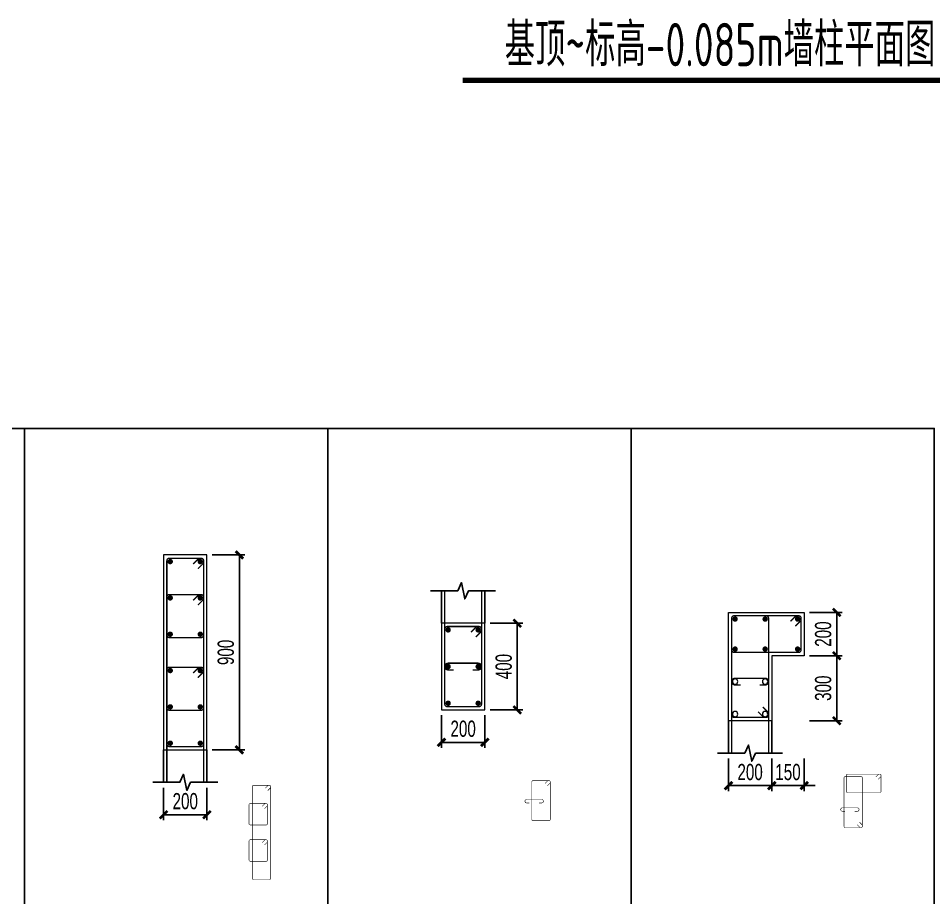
# Model space of a CAD drawing. Extents: x 393367 to 3005760, y 4998 to 826018.
# Drawn here: x 2366428 to 2383334, y 544292 to 560537 of the extents above; entities that cross this region are included whole.
import ezdxf

# ---------------------------------------------------------------- set-up
doc = ezdxf.new("R2010")
doc.units = 0
doc.header["$LTSCALE"] = 1000
doc.layers.get('0').update_dxf_attribs({"linetype": 'CONTINUOUS'})
doc.layers.get('Defpoints').update_dxf_attribs({"linetype": 'CONTINUOUS'})
for name, color, linetype, lineweight in [('link', 6, 'CONTINUOUS', 18), ('outline', 7, 'CONTINUOUS', 18), ('REIN', 1, 'CONTINUOUS', 18)]:
    doc.layers.add(name, color=color, linetype=linetype, lineweight=lineweight)
for name, color, linetype in [('link-墙筋', 6, 'CONTINUOUS'), ('outline-pdx', 7, 'CONTINUOUS'), ('PUB_TEXT', 7, 'CONTINUOUS'), ('TAB', 7, 'CONTINUOUS'), ('z-详图标注', 3, 'CONTINUOUS')]:
    doc.layers.add(name, color=color, linetype=linetype)
doc.styles.add('BW_Dim', font='Bweng.shx', dxfattribs={"width": 0.7, "bigfont": 'hztxt.shx'})
doc.styles.add('TSSD_Rein', font='Tssdeng.shx', dxfattribs={"width": 0.7, "bigfont": 'hztxt.shx'})
doc.dimstyles.new('Cyz_25_100', dxfattribs={"dimtxt": 300, "dimasz": 100, "dimexe": 100, "dimexo": 100, "dimgap": 100, "dimtad": 1, "dimdec": 0, "dimlfac": 0.25, "dimzin": 0, "dimdsep": 46, "dimtxsty": 'BW_Dim', "dimblk": '_bwk', "dimcen": 0, "dimclrt": 7, "dimadec": 0, "dimazin": 0, "dimtfac": 1, "dimtdec": 0, "dimtix": 1, "dimtmove": 2, "dimatfit": 0, "dimfxl": 1, "dimtolj": 1, "dimtzin": 0, "dimarcsym": 0})

# ---------------------------------------------------------------- blocks, each defined once
blk = doc.blocks.new('_bwk')
blk.add_line((-1, 0), (0, 0))
at = {"const_width": 0.5}
blk.add_lwpolyline([(-0.7, -0.7), (0.7, 0.7)], dxfattribs=at)
blk = doc.blocks.new('*D2699')
at = {"layer": 'Defpoints', "color": 0}
for p in [(2375043, 549362), (2375643, 549362), (2375043, 547762)]:
    blk.add_point(p, dxfattribs=at)
at = {"layer": 'z-详图标注', "color": 0, "lineweight": -2}
for p, q in [((2375143, 549362), (2375743, 549362)), ((2375643, 547862), (2375643, 549262)), ((2375143, 547762), (2375743, 547762))]:
    blk.add_line(p, q, dxfattribs=at)
at = {"layer": 'z-详图标注', "color": 0, "lineweight": -2, "xscale": 100, "yscale": 100, "zscale": 100}
for p, rotation in [((2375643, 549362), 90), ((2375643, 547762), 270)]:
    blk.add_blockref('_bwk', p, dxfattribs=dict(at, rotation=rotation))
at = {"layer": 'z-详图标注', "color": 7, "insert": (2375393, 548562), "char_height": 300, "attachment_point": 5, "rotation": 90, "style": 'BW_Dim'}
blk.add_mtext('\\A1;400', dxfattribs=at)
blk = doc.blocks.new('*D2700')
at = {"layer": 'Defpoints', "color": 0}
for p in [(2374243, 547762), (2375043, 547762), (2375043, 547162)]:
    blk.add_point(p, dxfattribs=at)
at = {"layer": 'z-详图标注', "color": 0, "lineweight": -2}
for p, q in [((2374243, 547662), (2374243, 547062)), ((2375043, 547662), (2375043, 547062)), ((2374343, 547162), (2374943, 547162))]:
    blk.add_line(p, q, dxfattribs=at)
at = {"layer": 'z-详图标注', "color": 0, "lineweight": -2, "xscale": 100, "yscale": 100, "zscale": 100, "rotation": 180}
blk.add_blockref('_bwk', (2374243, 547162), dxfattribs=at)
at = {"layer": 'z-详图标注', "color": 0, "lineweight": -2, "xscale": 100, "yscale": 100, "zscale": 100}
blk.add_blockref('_bwk', (2375043, 547162), dxfattribs=at)
at = {"layer": 'z-详图标注', "color": 7, "insert": (2374643, 547412), "char_height": 300, "attachment_point": 5, "style": 'BW_Dim'}
blk.add_mtext('\\A1;200', dxfattribs=at)
blk = doc.blocks.new('*D2701')
at = {"layer": 'Defpoints', "color": 0}
for p in [(2380943, 548762), (2381543, 548762), (2380943, 547562)]:
    blk.add_point(p, dxfattribs=at)
at = {"layer": 'z-详图标注', "color": 0, "lineweight": -2}
for p, q in [((2381043, 548762), (2381643, 548762)), ((2381543, 547662), (2381543, 548662)), ((2381043, 547562), (2381643, 547562))]:
    blk.add_line(p, q, dxfattribs=at)
at = {"layer": 'z-详图标注', "color": 0, "lineweight": -2, "xscale": 100, "yscale": 100, "zscale": 100}
for p, rotation in [((2381543, 548762), 90), ((2381543, 547562), 270)]:
    blk.add_blockref('_bwk', p, dxfattribs=dict(at, rotation=rotation))
at = {"layer": 'z-详图标注', "color": 7, "insert": (2381293, 548162), "char_height": 300, "attachment_point": 5, "rotation": 90, "style": 'BW_Dim'}
blk.add_mtext('\\A1;300', dxfattribs=at)
blk = doc.blocks.new('*D2702')
at = {"layer": 'Defpoints', "color": 0}
for p in [(2380943, 549562), (2381543, 549562), (2380943, 548762)]:
    blk.add_point(p, dxfattribs=at)
at = {"layer": 'z-详图标注', "color": 0, "lineweight": -2}
for p, q in [((2381043, 549562), (2381643, 549562)), ((2381543, 548862), (2381543, 549462)), ((2381043, 548762), (2381643, 548762))]:
    blk.add_line(p, q, dxfattribs=at)
at = {"layer": 'z-详图标注', "color": 0, "lineweight": -2, "xscale": 100, "yscale": 100, "zscale": 100}
for p, rotation in [((2381543, 549562), 90), ((2381543, 548762), 270)]:
    blk.add_blockref('_bwk', p, dxfattribs=dict(at, rotation=rotation))
at = {"layer": 'z-详图标注', "color": 7, "insert": (2381293, 549162), "char_height": 300, "attachment_point": 5, "rotation": 90, "style": 'BW_Dim'}
blk.add_mtext('\\A1;200', dxfattribs=at)
blk = doc.blocks.new('*D2703')
at = {"layer": 'Defpoints', "color": 0}
for p in [(2379543, 546962), (2380343, 546962), (2380343, 546362)]:
    blk.add_point(p, dxfattribs=at)
at = {"layer": 'z-详图标注', "color": 0, "lineweight": -2}
for p, q in [((2379543, 546862), (2379543, 546262)), ((2380343, 546862), (2380343, 546262)), ((2379643, 546362), (2380243, 546362))]:
    blk.add_line(p, q, dxfattribs=at)
at = {"layer": 'z-详图标注', "color": 0, "lineweight": -2, "xscale": 100, "yscale": 100, "zscale": 100, "rotation": 180}
blk.add_blockref('_bwk', (2379543, 546362), dxfattribs=at)
at = {"layer": 'z-详图标注', "color": 0, "lineweight": -2, "xscale": 100, "yscale": 100, "zscale": 100}
blk.add_blockref('_bwk', (2380343, 546362), dxfattribs=at)
at = {"layer": 'z-详图标注', "color": 7, "insert": (2379943, 546612), "char_height": 300, "attachment_point": 5, "style": 'BW_Dim'}
blk.add_mtext('\\A1;200', dxfattribs=at)
blk = doc.blocks.new('*D2704')
at = {"layer": 'Defpoints', "color": 0}
for p in [(2380343, 546962), (2380943, 546962), (2380943, 546362)]:
    blk.add_point(p, dxfattribs=at)
at = {"layer": 'z-详图标注', "color": 0, "lineweight": -2}
for p, q in [((2380343, 546862), (2380343, 546262)), ((2380943, 546862), (2380943, 546262)), ((2380243, 546362), (2380143, 546362)), ((2380343, 546362), (2380943, 546362)), ((2381043, 546362), (2381143, 546362))]:
    blk.add_line(p, q, dxfattribs=at)
at = {"layer": 'z-详图标注', "color": 0, "lineweight": -2, "xscale": 100, "yscale": 100, "zscale": 100}
blk.add_blockref('_bwk', (2380343, 546362), dxfattribs=at)
at = {"layer": 'z-详图标注', "color": 0, "lineweight": -2, "xscale": 100, "yscale": 100, "zscale": 100, "rotation": 180}
blk.add_blockref('_bwk', (2380943, 546362), dxfattribs=at)
at = {"layer": 'z-详图标注', "color": 7, "insert": (2380643, 546612), "char_height": 300, "attachment_point": 5, "style": 'BW_Dim'}
blk.add_mtext('\\A1;150', dxfattribs=at)
blk = doc.blocks.new('*D2737')
at = {"layer": 'Defpoints', "color": 0}
for p in [(2369911, 550624), (2370511, 550624), (2369911, 547024)]:
    blk.add_point(p, dxfattribs=at)
at = {"layer": 'z-详图标注', "color": 0, "lineweight": -2}
for p, q in [((2370011, 550624), (2370611, 550624)), ((2370511, 547124), (2370511, 550524)), ((2370011, 547024), (2370611, 547024))]:
    blk.add_line(p, q, dxfattribs=at)
at = {"layer": 'z-详图标注', "color": 0, "lineweight": -2, "xscale": 100, "yscale": 100, "zscale": 100}
for p, rotation in [((2370511, 550624), 90), ((2370511, 547024), 270)]:
    blk.add_blockref('_bwk', p, dxfattribs=dict(at, rotation=rotation))
at = {"layer": 'z-详图标注', "color": 7, "insert": (2370261, 548824), "char_height": 300, "attachment_point": 5, "rotation": 90, "style": 'BW_Dim'}
blk.add_mtext('\\A1;900', dxfattribs=at)
blk = doc.blocks.new('*D2738')
at = {"layer": 'Defpoints', "color": 0}
for p in [(2369111, 546424), (2369911, 546424), (2369911, 545824)]:
    blk.add_point(p, dxfattribs=at)
at = {"layer": 'z-详图标注', "color": 0, "lineweight": -2}
for p, q in [((2369111, 546324), (2369111, 545724)), ((2369911, 546324), (2369911, 545724)), ((2369211, 545824), (2369811, 545824))]:
    blk.add_line(p, q, dxfattribs=at)
at = {"layer": 'z-详图标注', "color": 0, "lineweight": -2, "xscale": 100, "yscale": 100, "zscale": 100, "rotation": 180}
blk.add_blockref('_bwk', (2369111, 545824), dxfattribs=at)
at = {"layer": 'z-详图标注', "color": 0, "lineweight": -2, "xscale": 100, "yscale": 100, "zscale": 100}
blk.add_blockref('_bwk', (2369911, 545824), dxfattribs=at)
at = {"layer": 'z-详图标注', "color": 7, "insert": (2369511, 546074), "char_height": 300, "attachment_point": 5, "style": 'BW_Dim'}
blk.add_mtext('\\A1;200', dxfattribs=at)

msp = doc.modelspace()

# ---------------------------------------------------------------- linework, layer by layer
at = {"layer": 'link', "color": 1}
for points, const_width in [([(2369656.52124, 550457.71703), (2369748.44513, 550549.64091, -0.1989123674), (2369782.38625, 550563.69979), (2369802.89235, 550563.69979, -0.4142135623), (2369850.89235, 550515.69979), (2369850.89235, 547131.69979, -0.4142135624), (2369802.89235, 547083.69979), (2369218.89235, 547083.69979, -0.4142135623), (2369170.89235, 547131.69979), (2369170.89235, 550515.69979, -0.4142135624), (2369218.89235, 550563.69979), (2369802.89235, 550563.69979, -0.4142135623), (2369850.89235, 550515.69979), (2369850.89235, 550495.19369, -0.1989123674), (2369836.83347, 550461.25256), (2369744.90959, 550369.32868)], 25), ([(2380777.39952, 549307.75164), (2380869.32307, 549399.67586, 0.1989123674), (2380883.38182, 549433.61704), (2380883.38174, 549454.12313, 0.4142135624), (2380835.38156, 549502.12296), (2379651.38264, 549502.11859, 0.414212481), (2379603.38282, 549454.11859), (2379603.38282, 548870.11859, 0.4142146437), (2379651.38299, 548822.11859), (2380835.38407, 548822.12296, 0.4142135624), (2380883.3839, 548870.12313), (2380883.38174, 549454.12313, 0.4142135624), (2380835.38156, 549502.12296), (2380814.87547, 549502.12288, 0.1989123674), (2380780.93439, 549488.06388), (2380689.01085, 549396.13966)], 25), ([(2380089.01171, 547728.1039), (2380180.9356, 547636.18002, 0.1989123674), (2380214.87672, 547622.12114), (2380235.38282, 547622.12114, 0.4142135624), (2380283.38282, 547670.12114), (2380283.38282, 549454.12074, 0.4142146437), (2380235.38264, 549502.12074), (2379651.38264, 549502.11859, 0.414212481), (2379603.38282, 549454.11859), (2379603.38282, 547670.12114, 0.4142135624), (2379651.38282, 547622.12114), (2380235.38282, 547622.12114, 0.4142135624), (2380283.38282, 547670.12114), (2380283.38282, 547690.62724, 0.1989123674), (2380269.32394, 547724.56836), (2380177.40006, 547816.49224)], 25), ([(2374789.01245, 549196.13949), (2374880.93633, 549288.06337, -0.1989123674), (2374914.87746, 549302.12225), (2374935.38356, 549302.12225, -0.4142135624), (2374983.38356, 549254.12225), (2374983.38356, 547870.12225, -0.4142135624), (2374935.38356, 547822.12225), (2374351.38356, 547822.12225, -0.4142135624), (2374303.38356, 547870.12225), (2374303.38356, 549254.12225, -0.4142135624), (2374351.38356, 549302.12225), (2374935.38356, 549302.12225, -0.4142135624), (2374983.38356, 549254.12225), (2374983.38356, 549233.61615, -0.1989123674), (2374969.32468, 549199.67503), (2374877.4008, 549107.75115)], 25), ([(2382308.51328, 546477.41215), (2382354.47505, 546523.37426, 0.1989123674), (2382361.50443, 546540.34484), (2382361.50439, 546550.59789, 0.4142135624), (2382337.5043, 546574.5978), (2381745.50484, 546574.59562, 0.414212481), (2381721.50493, 546550.59562), (2381721.50493, 546258.59562, 0.4142146437), (2381745.50502, 546234.59562), (2382337.50556, 546234.5978, 0.4142135624), (2382361.50547, 546258.59789), (2382361.50439, 546550.59789, 0.4142135624), (2382337.5043, 546574.5978), (2382327.25125, 546574.59777, 0.1989123674), (2382310.28071, 546567.56827), (2382264.31894, 546521.60616)], 10), ([(2376155.19249, 546402.43827), (2376201.15443, 546448.40021, -0.1989123674), (2376218.12499, 546455.42964), (2376228.37804, 546455.42964, -0.4142135624), (2376252.37804, 546431.42964), (2376252.37804, 545739.42964, -0.4142135624), (2376228.37804, 545715.42964), (2375936.37804, 545715.42964, -0.4142135624), (2375912.37804, 545739.42964), (2375912.37804, 546431.42964, -0.4142135624), (2375936.37804, 546455.42964), (2376228.37804, 546455.42964, -0.4142135624), (2376252.37804, 546431.42964), (2376252.37804, 546421.1766, -0.1989123674), (2376245.34861, 546404.20603), (2376199.38666, 546358.24409)], 10), ([(2381919.31954, 545642.58811), (2381965.28148, 545596.62617, 0.1989123674), (2381982.25205, 545589.59673), (2381992.50509, 545589.59673, 0.4142135624), (2382016.50509, 545613.59673), (2382016.50509, 546505.59653, 0.4142146437), (2381992.50501, 546529.59653), (2381700.50501, 546529.59545, 0.414212481), (2381676.50509, 546505.59545), (2381676.50509, 545613.59673, 0.4142135624), (2381700.50509, 545589.59673), (2381992.50509, 545589.59673, 0.4142135624), (2382016.50509, 545613.59673), (2382016.50509, 545623.84978, 0.1989123674), (2382009.47566, 545640.82034), (2381963.51372, 545686.78228)], 10), ([(2370991.42131, 546316.47493), (2371037.38325, 546362.43687, -0.1989123674), (2371054.35381, 546369.46631), (2371064.60686, 546369.46631, -0.4142135623), (2371088.60686, 546345.46631), (2371088.60686, 544653.46631, -0.4142135624), (2371064.60686, 544629.46631), (2370772.60686, 544629.46631, -0.4142135623), (2370748.60686, 544653.46631), (2370748.60686, 546345.46631, -0.4142135624), (2370772.60686, 546369.46631), (2371064.60686, 546369.46631, -0.4142135623), (2371088.60686, 546345.46631), (2371088.60686, 546335.21326, -0.1989123674), (2371081.57743, 546318.2427), (2371035.61549, 546272.28075)], 10)]:
    msp.add_lwpolyline(points, format="xyb", dxfattribs=dict(at, const_width=const_width))
at = {"layer": 'link'}
for points, const_width in [([(2369744.90959, 549698.32868), (2369836.83347, 549790.25256, 0.1989123674), (2369850.89235, 549824.19369), (2369850.89235, 549844.69979, 0.4142135623), (2369802.89235, 549892.69979), (2369218.89235, 549892.69979, 0.4142135624), (2369170.89235, 549844.69979), (2369170.89235, 549144.69979, 0.4142135623), (2369218.89235, 549096.69979), (2369802.89235, 549096.69979, 0.4142135624), (2369850.89235, 549144.69979), (2369850.89235, 549844.69979, 0.4142135623), (2369802.89235, 549892.69979), (2369782.38625, 549892.69979, 0.1989123674), (2369748.44513, 549878.64091), (2369656.52124, 549786.71703)], 25), ([(2374465.88356, 548499.62225), (2374365.88356, 548499.62225, -1), (2374365.88356, 548624.62225), (2374920.88356, 548624.62225, -1), (2374920.88356, 548499.62225), (2374820.88356, 548499.62225)], 25), ([(2369744.90959, 548356.32868), (2369836.83347, 548448.25256, 0.1989123674), (2369850.89235, 548482.19369), (2369850.89235, 548502.69979, 0.4142135623), (2369802.89235, 548550.69979), (2369218.89235, 548550.69979, 0.4142135624), (2369170.89235, 548502.69979), (2369170.89235, 547802.69979, 0.4142135623), (2369218.89235, 547754.69979), (2369802.89235, 547754.69979, 0.4142135624), (2369850.89235, 547802.69979), (2369850.89235, 548502.69979, 0.4142135623), (2369802.89235, 548550.69979), (2369782.38625, 548550.69979, 0.1989123674), (2369748.44512, 548536.64091), (2369656.52124, 548444.71703)], 25), ([(2379765.88282, 548222.11989), (2379665.88282, 548222.11989, -1), (2379665.88282, 548347.11989), (2380220.88282, 548347.11989, -1), (2380220.88282, 548222.11989), (2380120.88282, 548222.11989)], 25), ([(2375865.9612, 546042.91142), (2375815.9612, 546042.91142, -1), (2375815.9612, 546105.41142), (2376093.4612, 546105.41142, -1), (2376093.4612, 546042.91142), (2376043.4612, 546042.91142)], 10), ([(2370975.61548, 545936.78075), (2371021.57743, 545982.7427, 0.1989123674), (2371028.60686, 545999.71326), (2371028.60686, 546009.96631, 0.4142135623), (2371004.60686, 546033.96631), (2370712.60686, 546033.96631, 0.4142135624), (2370688.60686, 546009.96631), (2370688.60686, 545659.96631, 0.4142135623), (2370712.60686, 545635.96631), (2371004.60686, 545635.96631, 0.4142135624), (2371028.60686, 545659.96631), (2371028.60686, 546009.96631, 0.4142135623), (2371004.60686, 546033.96631), (2370994.35381, 546033.96631, 0.1989123674), (2370977.38325, 546026.93687), (2370931.42131, 545980.97493)], 10), ([(2381697.75509, 545889.5961), (2381647.75509, 545889.5961, -1), (2381647.75509, 545952.0961), (2381925.25509, 545952.0961, -1), (2381925.25509, 545889.5961), (2381875.25509, 545889.5961)], 10), ([(2370975.61548, 545265.78075), (2371021.57743, 545311.7427, 0.1989123674), (2371028.60686, 545328.71326), (2371028.60686, 545338.96631, 0.4142135623), (2371004.60686, 545362.96631), (2370712.60686, 545362.96631, 0.4142135624), (2370688.60686, 545338.96631), (2370688.60686, 544988.96631, 0.4142135623), (2370712.60686, 544964.96631), (2371004.60686, 544964.96631, 0.4142135624), (2371028.60686, 544988.96631), (2371028.60686, 545338.96631, 0.4142135623), (2371004.60686, 545362.96631), (2370994.35381, 545362.96631, 0.1989123674), (2370977.38325, 545355.93687), (2370931.42131, 545309.97493)], 10)]:
    msp.add_lwpolyline(points, format="xyb", dxfattribs=dict(at, const_width=const_width))
at = {"layer": 'link-墙筋', "const_width": 25}
for points in [[(2374303.38356, 549197.12225), (2374303.38356, 549962.12225)], [(2374983.38356, 549197.12225), (2374983.38356, 549962.12225)], [(2379603.38282, 547727.12114), (2379603.38282, 546962.12114)], [(2380283.38282, 547727.12114), (2380283.38282, 546962.12114)], [(2369170.89235, 547188.69979), (2369170.89235, 546423.69979)], [(2369850.89235, 547188.69979), (2369850.89235, 546423.69979)]]:
    msp.add_lwpolyline(points, dxfattribs=at)
at = {"layer": 'outline'}
for points in [[(2369910.89235, 550623.69979), (2369110.89235, 550623.69979), (2369110.89235, 547023.69979), (2369910.89235, 547023.69979)], [(2380343.38282, 548762.12114), (2380343.38282, 547562.12114), (2379543.38282, 547562.12114), (2379543.38282, 549562.11819), (2380943.38134, 549562.12336), (2380943.38429, 548762.12336)], [(2375043.38356, 549362.12225), (2374243.38356, 549362.12225), (2374243.38356, 547762.12225), (2375043.38356, 547762.12225)]]:
    msp.add_lwpolyline(points, close=True, dxfattribs=at)
at = {"layer": 'outline-pdx'}
for points in [[(2374043.38356, 549962.12225), (2374543.38356, 549962.12225), (2374613.38356, 550112.12225), (2374673.38356, 549812.12225), (2374743.38356, 549962.12225), (2375243.38356, 549962.12225)], [(2374243.38356, 549362.12225), (2374243.38356, 549962.12225)], [(2375043.38356, 549362.12225), (2375043.38356, 549962.12225)], [(2379543.38282, 547562.12114), (2379543.38282, 546962.12114)], [(2380343.38282, 547562.12114), (2380343.38282, 546962.12114)], [(2379343.38282, 546962.12114), (2379843.38282, 546962.12114), (2379913.38282, 547112.12114), (2379973.38282, 546812.12114), (2380043.38282, 546962.12114), (2380543.38282, 546962.12114)], [(2369110.89235, 547023.69979), (2369110.89235, 546423.69979)], [(2369910.89235, 547023.69979), (2369910.89235, 546423.69979)], [(2368910.89235, 546423.69979), (2369410.89235, 546423.69979), (2369480.89235, 546573.69979), (2369540.89235, 546273.69979), (2369610.89235, 546423.69979), (2370110.89235, 546423.69979)]]:
    msp.add_lwpolyline(points, dxfattribs=at)
at = {"layer": 'PUB_TEXT', "color": 7, "const_width": 100}
msp.add_lwpolyline([(2374631.73325, 559390.95313), (2384969.56852, 559390.95313)], dxfattribs=at)
at = {"layer": 'REIN', "const_width": 50}
for points in [[(2369208.39235, 550501.19979, 1), (2369258.39235, 550501.19979, 1)], [(2369763.39235, 550501.19979, 1), (2369813.39235, 550501.19979, 1)], [(2369208.39235, 549830.19979, 1), (2369258.39235, 549830.19979, 1)], [(2369763.39235, 549830.19979, 1), (2369813.39235, 549830.19979, 1)], [(2379640.88282, 549439.61864, 1), (2379690.88282, 549439.61864, 1)], [(2380195.88282, 549439.62069, 1), (2380245.88282, 549439.62069, 1)], [(2380795.88179, 549439.6229, 1), (2380845.88179, 549439.6229, 1)], [(2374340.88356, 549239.62225, 1), (2374390.88356, 549239.62225, 1)], [(2374895.88356, 549239.62225, 1), (2374945.88356, 549239.62225, 1)], [(2369208.39235, 549159.19979, 1), (2369258.39235, 549159.19979, 1)], [(2369763.39235, 549159.19979, 1), (2369813.39235, 549159.19979, 1)], [(2379640.88282, 548884.61864, 1), (2379690.88282, 548884.61864, 1)], [(2380195.88282, 548884.62069, 1), (2380245.88282, 548884.62069, 1)], [(2380795.88384, 548884.6229, 1), (2380845.88384, 548884.6229, 1)], [(2374340.88356, 548562.12225, 1), (2374390.88356, 548562.12225, 1)], [(2374895.88356, 548562.12225, 1), (2374945.88356, 548562.12225, 1)], [(2369208.39235, 548488.19979, 1), (2369258.39235, 548488.19979, 1)], [(2369763.39235, 548488.19979, 1), (2369813.39235, 548488.19979, 1)], [(2374340.88356, 547884.62225, 1), (2374390.88356, 547884.62225, 1)], [(2374895.88356, 547884.62225, 1), (2374945.88356, 547884.62225, 1)], [(2369208.39235, 547817.19979, 1), (2369258.39235, 547817.19979, 1)], [(2369763.39235, 547817.19979, 1), (2369813.39235, 547817.19979, 1)], [(2369208.39235, 547146.19979, 1), (2369258.39235, 547146.19979, 1)], [(2369763.39235, 547146.19979, 1), (2369813.39235, 547146.19979, 1)]]:
    msp.add_lwpolyline(points, format="xyb", close=True, dxfattribs=at)
at = {"layer": 'REIN'}
for points in [[(2379615.88282, 548284.61989, 1), (2379715.88282, 548284.61989, 1)], [(2380170.88282, 548284.61989, 1), (2380270.88282, 548284.61989, 1)], [(2379615.88282, 547684.62114, 1), (2379715.88282, 547684.62114, 1)], [(2380170.88282, 547684.62114, 1), (2380270.88282, 547684.62114, 1)]]:
    msp.add_lwpolyline(points, format="xyb", close=True, dxfattribs=at)
at = {"layer": 'TAB'}
for points in [[(2360943.38356, 540962.12225), (2360943.38356, 552962.12225), (2366543.38356, 552962.12225), (2366543.38356, 540962.12225), (2360943.38356, 540962.12225), (2360943.38356, 544162.12225), (2366543.38356, 544162.12225), (2366543.38356, 543362.12225), (2360943.38356, 543362.12225), (2360943.38356, 542562.12225), (2366543.38356, 542562.12225), (2366543.38356, 541762.12225), (2360943.38356, 541762.12225), (2360943.38356, 540962.12225)], [(2366543.38356, 540962.12225), (2366543.38356, 552962.12225), (2372143.38356, 552962.12225), (2372143.38356, 540962.12225), (2366543.38356, 540962.12225), (2366543.38356, 544162.12225), (2372143.38356, 544162.12225), (2372143.38356, 543362.12225), (2366543.38356, 543362.12225), (2366543.38356, 542562.12225), (2372143.38356, 542562.12225), (2372143.38356, 541762.12225), (2366543.38356, 541762.12225), (2366543.38356, 540962.12225)], [(2372143.38356, 540962.12225), (2372143.38356, 552962.12225), (2377743.38356, 552962.12225), (2377743.38356, 540962.12225), (2372143.38356, 540962.12225), (2372143.38356, 544162.12225), (2377743.38356, 544162.12225), (2377743.38356, 543362.12225), (2372143.38356, 543362.12225), (2372143.38356, 542562.12225), (2377743.38356, 542562.12225), (2377743.38356, 541762.12225), (2372143.38356, 541762.12225), (2372143.38356, 540962.12225)], [(2377743.38356, 540962.12225), (2377743.38356, 552962.12225), (2383343.38356, 552962.12225), (2383343.38356, 540962.12225), (2377743.38356, 540962.12225), (2377743.38356, 544162.12225), (2383343.38356, 544162.12225), (2383343.38356, 543362.12225), (2377743.38356, 543362.12225), (2377743.38356, 542562.12225), (2383343.38356, 542562.12225), (2383343.38356, 541762.12225), (2377743.38356, 541762.12225), (2377743.38356, 540962.12225)]]:
    msp.add_lwpolyline(points, dxfattribs=at)

# ---------------------------------------------------------------- texts
at = {"layer": 'PUB_TEXT', "color": 7, "style": 'TSSD_Rein', "width": 0.7}
msp.add_text('基顶~标高-0.085m墙柱平面图', height=800, dxfattribs=at).set_placement((2375411.66023, 559650.95313))

# ---------------------------------------------------------------- dimensions: what is measured, and where the dimension line sits
at = {"layer": 'z-详图标注'}
for base, p1, p2, picture, middle in [((2370510.89235, 550623.69979), (2369910.89235, 547023.69979), (2369910.89235, 550623.69979), '*D2737', (2370260.89235, 548823.69979)), ((2381543.38429, 549562.11819), (2380943.38429, 548762.12114), (2380943.38429, 549562.11819), '*D2702', (2381293.38429, 549162.11966)), ((2375643.38356, 549362.12225), (2375043.38356, 547762.12225), (2375043.38356, 549362.12225), '*D2699', (2375393.38356, 548562.12225)), ((2381543.38429, 548762.12114), (2380943.38429, 547562.12114), (2380943.38429, 548762.12114), '*D2701', (2381293.38429, 548162.12114))]:
    dim = msp.add_linear_dim(base=base, p1=p1, p2=p2, angle=90, dimstyle='Cyz_25_100', dxfattribs=at)
    dim.commit()
    dim.dimension.update_dxf_attribs({"geometry": picture, "text_midpoint": middle})
for base, p1, p2, picture, middle in [((2375043.38356, 547162.12225), (2374243.38356, 547762.12225), (2375043.38356, 547762.12225), '*D2700', (2374643.38356, 547412.12225)), ((2380343.38282, 546362.12114), (2379543.38282, 546962.12114), (2380343.38282, 546962.12114), '*D2703', (2379943.38282, 546612.12114)), ((2380943.38134, 546362.12114), (2380343.38282, 546962.12114), (2380943.38134, 546962.12114), '*D2704', (2380643.38208, 546612.12114)), ((2369910.89235, 545823.69979), (2369110.89235, 546423.69979), (2369910.89235, 546423.69979), '*D2738', (2369510.89235, 546073.69979))]:
    dim = msp.add_linear_dim(base=base, p1=p1, p2=p2, dimstyle='Cyz_25_100', dxfattribs=at)
    dim.commit()
    dim.dimension.update_dxf_attribs({"geometry": picture, "text_midpoint": middle})

doc.saveas('drawing.dxf')
